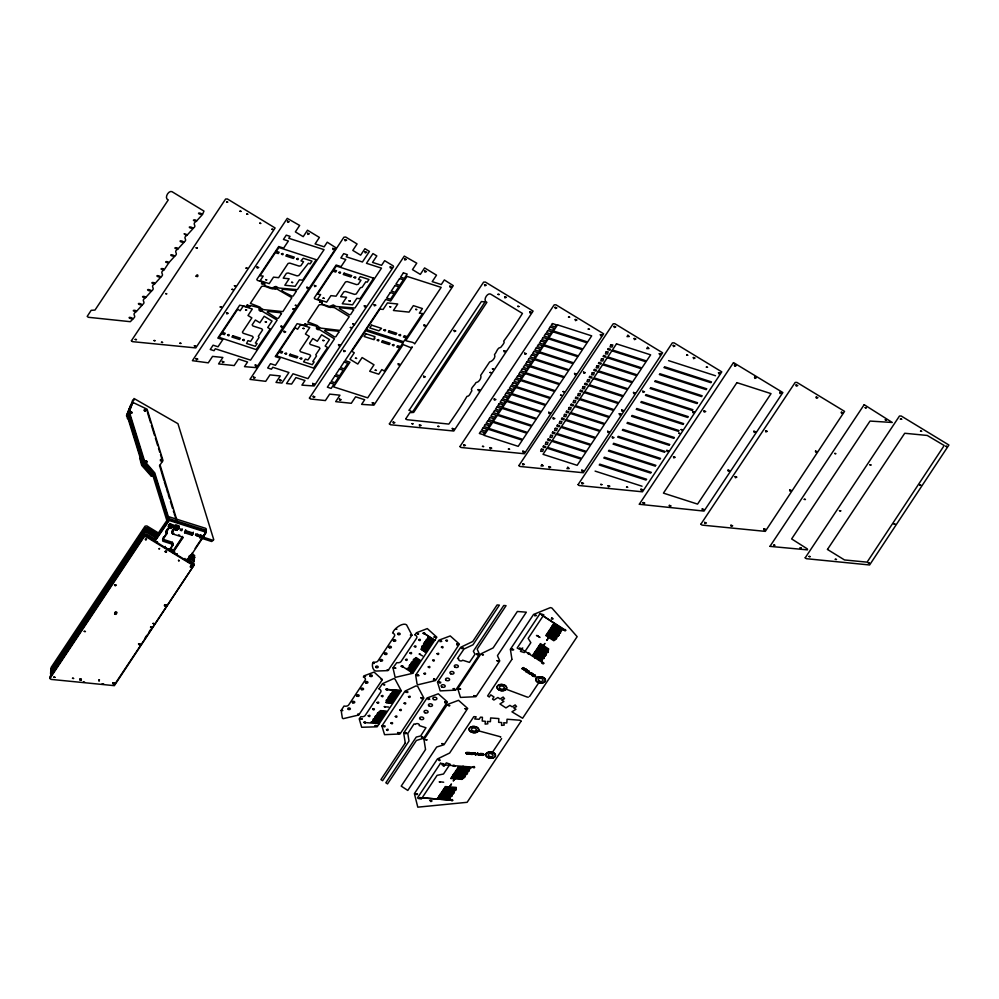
<?xml version="1.0" encoding="UTF-8"?>
<svg xmlns="http://www.w3.org/2000/svg" width="999" height="999" viewBox="0 0 999 999"><rect width="100%" height="100%" fill="white"/><g stroke="black" fill="none" stroke-linecap="round" stroke-linejoin="round"><path stroke-width="1.5" d="M50.862 670.466L51.099 670.192M50.799 669.767L145.23 527.672M159.615 465.696L163.898 480.419M364.847 722.564L379.383 723.613M441.883 764.722L474.488 767.269L473.451 767.02M468.918 753.97L469.006 752.459M472.427 753.646C471.64 752.996 471.528 754.282 472.477 754.12L470.916 754.395L471.004 752.896L472.515 753.408M470.991 754.357L471.066 752.946M471.615 753.533L472.777 753.084M474.463 752.859L473.514 753.77L473.039 752.697L472.964 754.195L474.463 753.408M473.039 754.158L473.114 752.759M474.862 754.382L474.937 752.934M475.312 754.632L475.387 753.283M476.186 754.058L478.071 754.607L477.534 753.059L476.823 754.108M477.447 753.096L478.009 754.545M478.446 754.857L478.521 753.571M479.62 754.22L480.307 753.621L480.219 755.294L478.321 754.894L478.396 753.471L478.883 754.233L479.732 753.633M479.657 754.969L478.996 754.557M482.43 753.608L480.581 753.458L480.494 755.132L483.041 755.331L483.129 753.658L481.843 753.783M482.929 755.182L483.004 753.733M131.456 413.049C129.321 410.939 133.454 412.3 130.956 411.925L130.057 412.063M194.53 557.917L194.455 557.305M194.568 557.867L194.543 556.893M131.693 413.424L131.718 412.537L131.294 413.324M145.891 411.113L145.155 409.615L144.268 409.74M146.828 462.312L146.915 461.501L145.205 460.951M144.967 528.483L50.937 670.029M161.363 461.051C161.338 457.505 160.827 460.389 160.364 460.814M157.455 541.683L157.367 542.632L154.92 541.133L155.27 537.499L169.368 516.895L205.594 528.309L206.356 529.095L205.407 530.669M165.297 546.441L165.21 547.402L169.718 550.149L172.914 545.342L172.203 544.193L163.262 541.308L162.637 539.223L163.349 540.359L172.29 543.244L173.002 544.393L172.203 545.591M163.262 541.308L163.174 538.998M162.55 540.159L166.746 533.841L166.121 531.755L167.969 528.983M166.746 533.841L166.309 530.956M169.73 527.147L168.394 526.723L168.931 525.099M169.718 550.149L169.243 548.863L174.763 552.185L173.302 551.336M171.878 532.742L172.053 530.856L174.738 526.823L174.563 528.708L171.878 532.742L172.59 533.891L181.968 536.913L182.68 538.061L173.214 552.285L177.098 554.645L177.21 553.671M172.59 533.891L172.677 532.954L173.851 533.329M172.203 544.193L172.39 542.307L163.436 539.423M172.914 545.342L172.39 542.307M173.214 552.285L173.414 550.374M174.45 527.072L175.287 529.782L177.048 530.357L177.148 529.233M177.972 528.471L177.048 530.357M178.359 527.684L179.033 525.861M181.968 536.913L182.317 536.401M182.68 538.061L182.68 536.975M193.257 532.155L192.208 535.239L184.628 532.792L184.728 531.68M184.628 532.792L185.677 529.72M184.553 559.989L185.027 558.466M184.927 559.415L187.375 560.901L187.562 559.015M192.208 535.239L192.32 534.128M212.862 540.584L211.676 541.508L199.8 537.674L199.9 536.563M199.8 537.674L200.836 534.602M201.311 537.325L197.028 535.951L197.902 534.627L203.634 536.475L203.808 534.59M140.072 643.93L138.873 643.943M166.583 551.086L165.372 551.048M164.698 604.894L165.884 604.919M180.432 528.958L181.531 529.82L182.392 528.958M178.521 560.402C179.046 559.215 179.308 562.724 178.534 560.464M50.799 670.441L50.887 669.293M127.023 414.672L130.22 406.143L131.381 405.819M542.644 663.011L543.618 663.336L519.63 647.827M134.128 400L132.667 400.162L127.472 414.46L142.82 463.986L152.934 475.624L167.083 521.291M146.466 539.01L145.33 539.06M190.597 565.933L191.683 565.996M194.031 563.461L187.263 558.778M193.943 564.398L187.175 559.715L188.749 558.029M535.127 676.136L535.014 675.274M126.523 415.422L130.332 406.518M50.474 673.663L144.505 532.28L146.304 532.067L156.306 538.124L155.27 537.499M466.208 753.009L468.306 752.909L466.945 752.522A1.286 0.824 5.4 0 1 468.593 753.396A1.286 0.824 5.4 0 1 466.57 753.87A1.286 0.824 5.4 0 1 466.808 752.459L466.383 752.771M341.208 710.314L344.043 706.018A3.734 2.398 5.4 0 0 348.688 704.919L365.159 680.157A3.734 2.398 5.4 0 0 363.349 676.985L364.36 675.724L374.063 672.077L382.305 679.582L381.044 679.283L382.267 679.732L358.753 715.009L343.144 718.693L342.345 718.019L341.183 710.576M393.044 667.732L396.815 662.624A3.734 2.398 5.4 0 0 401.123 661.45L416.645 638.099A3.734 2.398 5.4 0 0 415.147 635.052L414.972 634.902M415.734 675.037L438.986 640.147L450.237 635.938L459.378 644.055L435.527 680.544L417.982 684.765L417.07 684.028L415.709 675.299M403.758 732.891L427.01 698.014L438.261 693.793L447.402 701.91L423.688 738.249L416.421 740.446L387.525 783.903L385.839 782.791L416.246 737.075L420.629 735.976L425.961 727.759L419.168 725.561A2.06 1.324 5.4 0 0 418.069 723.751A2.06 1.324 5.4 0 0 415.372 724.337L414.048 723.913L407.817 733.516L408.991 741.046L382.617 780.694L380.931 779.595L405.207 743.069M424.038 739.422L447.29 704.545L458.529 700.324L467.682 708.441L443.993 744.755L436.688 747.015L407.804 790.434L401.211 786.126L425.487 749.6M510.439 649.213L533.566 614.435L550.412 607.604L551.898 608.016L577.147 636.663L522.614 718.244L511.95 711.837L515.921 709.302L513.661 707.829L516.558 706.568L515.172 704.919L512.162 706.842L509.902 705.369L505.944 707.904L499.925 703.97L503.896 701.435L501.635 699.962L504.532 698.688L503.146 697.052L500.137 698.975L497.877 697.502L493.906 700.037L492.519 699.125L493.956 696.952L490.746 694.854L489.31 697.015L487.612 695.916L511.888 659.39M79.833 678.808L81.406 679.707M159.64 548.463C157.979 548.963 159.99 549.575 159.203 548.676M114.223 682.829L113.049 682.829M130.657 405.507L131.406 405.045M194.343 559.865L189.086 556.031M146.578 461.975C146.428 459.602 146.666 461.163 145.779 462.05M50.137 677.297L144.268 535.814L146.066 535.776L193.881 565.222L193.456 564.535M130.157 406.268L131.344 405.869M131.543 404.183L132.28 403.721M193.794 565.459L189.485 571.928M116.384 584.952C112.862 585.514 117.308 586.55 114.922 584.939M194.718 555.681L191.933 553.271M194.405 558.978L190.397 555.831M194.231 560.864L188.986 556.967M160.09 464.985L176.985 520.454M162.4 461.675L162.475 461.001M129.72 406.893L130.432 406.506M145.155 409.615L144.693 410.314L145.504 411.001L145.966 410.289M146.441 462.212L146.915 461.501M144.818 528.646L50.837 669.854M154.92 541.133L169.268 520.504L205.457 532.03L205.981 532.892L203.634 536.475M168.506 524.962L169.106 527.797L171.229 528.483L172.59 526.448L172.228 525.312M168.394 526.723L170.205 523.988L178.946 526.798M166.221 530.806L166.671 530.119M167.133 529.42L167.595 528.733M168.519 527.347L168.981 526.648M168.431 528.284L169.355 526.898M166.034 532.692L170.916 525.062L170.467 523.588M163.249 537.487L163.774 536.7M166.396 532.742L166.92 531.955M163.162 538.436L164.735 536.063M165.26 535.264L166.833 532.904L166.209 531.893M115.422 611.875C112.662 614.66 118.981 613.011 116.346 611.888M175.287 529.782L176.636 527.759L176.286 526.623M164.66 548.214L165.21 547.39M177.447 529.033L175.524 529.02M178.784 526.273L179.233 527.734L178.297 529.145L176.161 528.459L175.687 526.923M172.29 544.655L173.102 543.456M170.205 548.601L171.803 546.203M184.703 531.98L185.589 530.656L193.169 533.104L192.295 534.415M172.602 551.585L182.355 536.925M172.515 552.534L182.767 537.112M199.875 536.863L200.749 535.539M205.245 532.43L206.194 530.856L205.432 530.069L169.206 518.656L155.407 539.435M189.385 557.067L190.672 555.144M195.155 548.401L200.924 539.735M204.008 535.102L203.359 535.414M204.296 534.665L204.87 533.803M205.432 532.942L206.106 531.793L205.344 531.006L169.118 519.592L155.32 540.384M187.375 560.901L202.747 537.787M145.155 637.787L146.753 635.376M149.163 631.755L150.774 629.345M114.573 684.565L188.986 572.689M379.071 688.723L382.492 683.678L393.881 678.521L395.03 679.108L401.223 690.671L386.8 689.447L401.223 690.684L377.16 726.81L361.675 727.272L359.215 718.843L360.889 716.633A3.734 2.398 5.4 0 0 365.197 715.459L380.731 692.107A3.734 2.398 5.4 0 0 379.233 689.06L379.058 688.91M414.985 634.715L416.421 632.767L427.297 628.596L436.813 637.162L412.874 673.201L402.235 666.333M370.916 722.165L378.571 722.764M427.697 636.775L433.316 640.446M375.574 715.609L382.954 716.183M423.539 643.493L428.946 647.027M373.738 718.568L381.006 719.105M374.725 717.107L381.98 717.644M375.224 716.37L382.467 716.92M377.21 713.423L384.403 713.998M377.697 712.724L384.877 713.286M392.157 690.746L397.14 691.108M407.018 668.393L410.664 670.779M421.715 646.528L426.985 649.974M422.202 645.791L427.485 649.225M424.113 642.856L429.42 646.316M425.549 640.646L430.881 644.13M425.974 639.872L431.356 643.393M388.074 697.352L395.129 697.876M388.698 696.628L395.616 697.14M389.173 695.891L396.079 696.44M390.134 694.43L397.078 694.954M390.534 693.693L397.54 694.243M409.178 665.646L414.335 668.993M410.714 663.511L415.796 666.795M411.213 662.787L416.283 666.071M411.588 661.987L416.758 665.359M372.702 720.791L379.533 721.328M374.837 717.881L381.493 718.381M376.66 714.947L383.441 715.459M378.733 712.012L385.377 712.537M386.813 699.525L393.668 700.074M413.174 659.877L418.206 663.174M413.673 659.153L418.718 662.412M421.628 647.514L426.523 650.686M423.489 644.542L428.459 647.752M425.512 641.67L430.407 644.83M427.859 637.961L432.829 641.183M373.576 720.092L380.032 720.566M377.385 714.235L383.903 714.747M388.199 698.126L394.642 698.613M392.033 692.245L398.526 692.757M392.57 691.545L398.501 691.995M408.141 668.119L412.5 670.941M408.579 667.357L413.361 670.454M412.525 661.55L417.257 664.61M423.189 645.354L427.959 648.513M427.122 639.572L431.868 642.644M379.483 711.325L385.864 711.8M386.363 701.061L392.694 701.535M387.949 698.875L394.155 699.337M390.259 695.217L396.591 695.679M410.664 664.522L415.297 667.557M413.186 660.926L417.744 663.873M421.353 648.376L426.036 651.41M380.432 710.601L386.338 711.101M386.163 701.81L392.207 702.26M391.908 693.031L398.039 693.493M409.365 666.783L413.848 669.717M415.247 658.079L419.68 660.951M416.071 657.542L420.167 660.227M437.987 797.539L449.887 798.451M438.474 796.815L450.449 797.726M439.448 795.341L451.91 796.328M439.947 794.592L452.335 795.566M440.896 793.156L453.271 794.13M441.396 792.394L453.758 793.368M441.87 791.695L454.383 792.657M442.357 790.958L454.258 791.87M442.857 790.209L454.508 791.121M443.331 789.497L455.669 790.446M443.818 788.773L456.143 789.709M444.318 788.011L456.093 788.948M444.805 787.287L456.281 788.211M445.279 786.575L456.331 787.424M450.649 778.496L462.038 779.37M451.136 777.771L462.962 778.696M452.11 776.31L464.76 777.272M452.609 775.549L465.259 776.548M453.558 774.113L465.796 775.049M454.07 773.363L466.895 774.362M454.533 772.652L467.245 773.626M455.02 771.927L467.719 772.914M455.519 771.166L467.632 772.115M455.994 770.454L468.731 771.44M456.481 769.73L469.28 770.741M456.98 768.98L468.868 769.929M457.455 768.268L469.755 769.205M457.942 767.532L470.179 768.468M458.429 766.807L471.565 767.819M532.592 655.282L542.232 661.55M533.079 654.545L542.057 660.389M533.591 653.796L542.594 659.69M534.053 653.084L542.782 658.803M535.039 651.598L544.368 657.704M535.514 650.898L544.405 656.68M536.001 650.162L545.317 656.256M536.5 649.412L545.791 655.519M536.975 648.701L546.391 654.832M537.462 647.976L546.428 653.808M537.949 647.24L546.753 652.971M538.449 646.49L547.727 652.559M539.398 645.042L548.276 650.861M539.885 644.318L548.576 649.962M540.372 643.581L548.726 649.025M545.741 635.501L553.858 640.784M546.253 634.752L554.67 640.259M546.715 634.04L555.369 639.672M547.202 633.316L556.231 639.223M547.702 632.554L556.743 638.473M548.176 631.855L556.743 637.424M548.663 631.118L557.392 636.8M549.163 630.369L558.329 636.363M550.124 628.933L559.203 634.84M550.624 628.171L559.253 633.828M551.098 627.472L560.189 633.391M551.585 626.735L560.739 632.692M552.547 625.274L561.326 631.018M553.034 624.55L561.763 630.244M553.521 623.813L562.924 629.932M441.046 799.35L451.461 783.978L441.221 799.362M462.999 766.333L453.246 781.006L463.174 766.345M535.064 657.991L544.942 643.406L535.189 658.066M639.385 504.108L733.391 362.774M483.316 754.532L485.452 754.67M535.277 676.41L536.825 677.422M491.545 753.658L501.61 738.598M529.62 696.415L539.685 681.355M770.054 546.203L864.06 404.857M159.49 465.896L162.962 460.377L147.103 409.19L132.83 402.397L129.283 411.7L144.618 461.188L154.758 472.889L168.656 517.744M321.915 302.809L322.053 303.883A1.286 0.824 5.4 0 0 322.727 304.383L329.37 306.468L333.279 304.932L336.101 306.493L354.945 308.042L381.493 268.144L366.471 263.311L372.939 253.584L376.823 255.931L372.515 262.412L381.581 265.322L384.665 260.689L393.231 265.896L393.531 266.721L354.52 324.812M144.131 535.963L146.066 535.776M144.505 532.28L146.416 532.13M264.498 284.303L264.623 285.389A1.286 0.824 5.4 0 0 265.297 285.876L271.953 287.974L275.849 286.438L278.671 287.999L297.34 289.685L324.063 249.65L288.798 238.286L290.072 236.363L286.288 235.152L283.441 239.423L288.374 241.021L283.641 248.127L278.709 246.528L256.83 279.433L257.342 280.369L263.486 282.367A2.06 1.324 5.4 0 1 264.548 284.328M140.322 644.268C138.998 645.816 139.435 644.43 138.449 643.918M473.651 753.496L475.074 752.859L474.975 754.532L474.525 753.296L473.551 754.17M385.077 706.93L384.103 706.63L385.127 706.555M440.184 782.092L439.185 781.892L440.197 781.742M130.382 412.325L131.668 412.562M533.279 675.162L533.616 675.012A1.286 0.824 5.4 0 0 533.341 676.311A1.286 0.824 5.4 0 0 535.402 675.898A1.286 0.824 5.4 0 0 533.666 674.912L534.79 675.124L533.366 675.074L533.066 675.998L534.827 676.385L533.229 676.111M523.314 669.417L525.349 668.793L524.338 668.506M525.124 669.73L523.976 669.929L525.736 668.793L525.437 669.53L526.623 669.492M524.075 669.929L525.711 668.88M524.438 670.117L525.749 670.104L525.374 670.841L526.873 669.879L525.536 669.542M524.887 670.529L525.574 670.092M525.362 670.729L526.735 669.842M525.824 671.515L526.548 670.454M526.123 671.815L527.297 671.066C529.657 671.915 525.274 669.28 526.935 670.754L525.649 671.503L527.759 671.253M527.335 672.015L528.871 671.028M527.634 672.315L529.058 671.34M530.706 673.051L530.744 673.925L529.395 673.476L530.794 674.387L532.392 673.376C530.731 672.227 530.919 673.363 530.944 673.676M523.089 668.306L523.376 668.281M412.674 673.326L395.142 677.409L393.019 667.994M145.379 539.51C146.341 541.146 145.517 538.861 146.441 539.472M80.395 678.808L80.732 679.557L81.081 678.845M98.739 679.807C100 681.992 98.177 681.418 99.475 679.819M114.361 683.204L112.725 682.979M145.217 527.734L146.653 527.672L157.243 534.078L146.766 527.797M532.205 674.3L533.016 674.5L532.18 674.6M153.297 474.712L151.786 474.225M480.619 755.007L482.342 755.007M385.264 706.83L388.599 707.055M143.781 297.402L143.719 297.415A1.299 0.837 5.4 0 1 144.917 297.427L145.629 297.665C140.135 301.111 146.678 301.548 142.457 304.732C137.55 301.723 136.576 304.807 142.258 305.02L136.576 311.288C135.102 309.44 131.256 310.552 134.528 311.313A1.299 0.837 5.4 0 1 135.664 311.351L136.376 311.576C130.832 314.922 137.45 315.534 133.204 318.644C128.109 315.597 127.373 318.756 133.004 318.931L130.32 321.69L88.324 317.282L87.2 316.396L91.171 310.327L94.992 310.077L168.257 199.925C163.848 198.451 168.369 190.235 171.903 191.621L203.971 211.089L202.597 214.298C197.615 211.276 196.766 214.373 202.41 214.585L196.716 220.854C194.98 218.781 191.446 220.429 194.743 220.866A1.299 0.837 5.4 0 1 195.816 220.904L196.528 221.141C190.996 224.325 197.602 225.225 193.344 228.209C188.561 225.237 187.387 228.184 193.157 228.496L187.462 234.765L184.078 233.791L185.364 234.802A1.299 0.837 5.4 0 1 186.563 234.827L187.275 235.052C181.731 238.436 188.349 238.998 184.091 242.12C179.533 239.148 177.972 242.108 183.903 242.407L178.209 248.676C176.686 246.753 172.839 248.039 176.174 248.701A1.299 0.837 5.4 0 1 177.31 248.739L178.022 248.963C172.502 252.11 179.083 253.097 174.837 256.031C170.055 253.022 168.744 256.081 174.65 256.331L168.956 262.587C167.357 260.627 163.599 262.038 166.97 262.6A1.299 0.837 5.4 0 1 168.057 262.65L168.769 262.874L164.335 269.543C162.837 267.695 159.053 268.831 162.288 269.58A1.299 0.837 5.4 0 1 163.424 269.605L164.136 269.842C158.616 273.039 165.21 273.951 160.964 276.91C156.181 273.901 154.982 276.973 160.764 277.198L155.082 283.454C153.459 281.506 149.925 282.892 153.097 283.479A1.299 0.837 5.4 0 1 154.171 283.516L154.882 283.753C149.388 286.676 155.894 287.999 151.711 290.821C146.928 287.824 145.579 290.834 151.511 291.109L145.829 297.377C144.181 295.392 140.559 296.84 143.844 297.39M166.371 551.635L165.335 551.485M388.087 670.504L411.95 635.114L406.543 624.8C402.897 622.202 394.118 628.346 392.607 632.991A3.734 2.398 5.4 0 1 394.418 636.163L377.947 660.926A3.734 2.398 5.4 0 1 373.301 662.025C371.303 664.123 372.652 670.754 375.761 671.066L387.737 670.616M145.542 528.146L146.591 528.271M296.84 306.268L256.531 367.669L244.48 366.645L247.565 362.013L238.499 359.091L234.191 365.559L218.569 363.923L222.864 357.467L212.562 356.393L208.279 362.837L192.382 360.676L287.262 218.369L299.65 225.449L295.367 231.893L303.209 236.663L307.492 230.22L319.405 237.437L315.097 243.906L324.163 246.828L327.247 242.195L336.163 247.927L297.065 306.306M354.258 324.762L314.198 385.989L301.898 385.139L304.982 380.507L295.916 377.585L291.608 384.053L286.513 383.529L292.994 373.788L308.004 378.633L334.478 338.836L319.443 329.57A2.01 1.286 5.4 0 1 316.995 329.171A2.01 1.286 5.4 0 1 316.77 327.61L316.071 326.074L308.192 324.076A1.274 0.824 5.4 0 0 307.405 324.588A2.01 1.286 5.4 0 1 304.707 325.349L297.128 323.688L275.249 356.581L280.182 358.166L275.449 365.284L270.517 363.686L267.67 367.969L271.466 369.193L272.739 367.27L288.936 372.49L281.918 383.042L275.999 382.417L280.282 375.961L269.992 374.887L265.709 381.331L249.962 379.383L343.906 237.213L345.666 237.038L357.08 243.956L352.797 250.399L360.627 255.17L364.922 248.714L369.443 251.448L362.425 262L346.228 256.793L347.502 254.87L343.706 253.646L340.859 257.929L345.791 259.515L341.071 266.621L336.139 265.035L314.26 297.939L314.76 298.863L320.916 300.861A2.06 1.324 5.4 0 1 321.978 302.822M160.327 459.827L161.388 460.164L160.627 459.552M113.711 683.378C111.214 683.778 115.784 684.19 113.411 683.341M469.805 752.971L468.881 752.372L468.793 754.045L470.604 753.858L469.892 752.896M471.041 754.32L472.602 754.445M443.681 782.229L440.372 781.855M501.498 690.671L501.635 690.684A4.87 3.122 5.4 0 0 506.281 686.55A4.87 3.122 5.4 0 0 498.076 685.401A4.87 3.122 5.4 0 0 500.799 690.584L501.623 690.709A4.833 3.097 5.4 0 0 506.243 686.563A4.833 3.097 5.4 0 0 498.114 685.414A4.833 3.097 5.4 0 0 500.811 690.559M115.285 585.352L114.448 584.902M165.285 605.556L166.309 604.932M639.31 504.283L704.02 511.088L782.854 392.545L733.528 362.612M769.979 546.378L807.529 549.875L807.329 548.888L791.633 538.923L870.017 421.066L892.282 422.477L864.197 404.707M83.367 681.842L84.515 681.955M102.098 683.803L103.696 683.978M420.129 654.482L419.093 654.02L420.179 654.12M165.085 605.644C166.87 606.256 164.173 606.73 164.348 605.207M523.301 669.268L523.251 669.18M538.711 682.667A4.833 3.097 5.4 0 1 537.512 677.372A4.833 3.097 5.4 0 1 545.304 679.445A4.833 3.097 5.4 0 1 539.522 682.879L539.41 682.866A4.87 3.122 5.4 0 0 545.342 679.445A4.87 3.122 5.4 0 0 537.487 677.347A4.87 3.122 5.4 0 0 538.698 682.692M133.192 403.084L132.005 403.484L128.834 412.475L144.168 461.95L154.283 473.601L168.344 518.956M51.324 673.813L50.562 672.714L144.593 531.343L146.391 531.118L155.182 536.451M476.286 730.219L500.362 736.75M51.349 672.851L50.649 671.778L144.68 530.394L146.478 530.182L155.282 535.514M668.568 360.627L715.521 375.749M664.497 366.758L711.45 381.88M663.948 367.582L710.901 382.704M659.864 373.713L706.817 388.836M659.315 374.538L706.268 389.66M655.244 380.669L702.197 395.791M654.695 381.493L701.648 396.615M650.611 387.624L697.564 402.747M650.062 388.449L697.015 403.571M645.991 394.58L692.944 409.702M645.441 395.404L692.394 410.527M641.358 401.536L688.311 416.658M640.809 402.36L687.762 417.495M636.738 408.491L683.691 423.626M636.188 409.315L683.141 424.45M632.105 415.447L679.058 430.581M631.555 416.283L678.508 431.406M627.484 422.415L674.437 437.537M626.935 423.239L673.888 438.361M622.852 429.37L669.805 444.493M622.302 430.194L669.255 445.317M618.231 436.326L665.184 451.448M617.682 437.15L664.635 452.272M613.598 443.281L660.551 458.404M613.049 444.105L660.002 459.228M608.978 450.237L655.931 465.359M608.428 451.061L655.381 466.183M604.345 457.192L651.298 472.315M603.796 458.017L650.749 473.139M599.725 464.148L646.678 479.27M599.175 464.972L646.128 480.094M595.092 471.103L642.045 486.226M175.762 524.8L177.522 525.374M170.916 525.062L179.233 527.734M171.503 525.786L174.326 526.685M175.287 527.971L174.65 527.772L172.328 532.392M185.502 531.468L193.094 533.916M200.674 536.363L212.687 540.222L213.761 539.722L177.947 423.688L134.003 398.501L128.371 413.186L143.694 462.662L153.821 474.3L167.969 519.967M174.563 528.708L175.2 528.921M178.534 534.84L179.708 535.214M51.436 671.915L50.749 670.829L144.768 529.458L146.566 529.233L157.105 535.626M504.07 688.436L526.835 696.94A2.073 1.336 5.4 0 0 528.471 697.102M332.168 307.255C328.109 308.579 323.276 303.122 319.006 304.945L307.804 321.953L316.97 325.449A1.324 0.849 5.4 0 1 317.657 325.961L318.931 327.148A2.01 1.286 5.4 0 1 320.379 328.072L339.872 330.419L349.213 316.683L334.103 307.43A2.01 1.286 5.4 0 1 332.455 307.367M274.737 288.761C270.866 290.022 265.185 284.815 261.638 286.388L250.387 303.384L259.54 306.955A1.324 0.849 5.4 0 1 260.24 307.467L261.513 308.654A2.01 1.286 5.4 0 1 262.949 309.578L282.867 311.601L291.845 297.69L276.76 288.911A2.01 1.286 5.4 0 1 275.025 288.873M537.512 635.976L536.475 635.514L537.562 635.614M523.051 669.18L522.514 668.918M476.635 727.11L476.598 727.122A4.87 3.122 5.4 0 0 469.093 728.97A4.87 3.122 5.4 0 0 475.649 732.592A4.87 3.122 5.4 0 0 477.222 727.434A4.833 3.097 5.4 0 1 475.636 732.567A4.833 3.097 5.4 0 1 469.143 728.97A4.833 3.097 5.4 0 1 476.523 727.085L476.973 727.284M533.054 674.063L531.605 674.1L531.98 675.037M146.666 528.234L157.193 534.677M51.436 668.481L51.061 667.532L145.08 526.148L146.878 525.936L157.417 532.33M191.771 555.032L194.505 556.83M191.758 555.094L194.206 556.58M190.484 554.82L194.53 557.492M190.821 556.318L191.983 557.017M188.486 557.667L194.218 561.638L193.806 560.889M154.72 539.035L146.129 533.828L144.306 534.078L50.474 676.223M170.792 548.788L174.438 550.998M154.633 539.972L145.916 534.715L144.218 535.027L50.225 676.36L50.487 677.235M171.328 549.138L174.363 550.986M537.674 635.938L539.972 637.449L537.574 636.001M530.981 672.876L531.68 673.326M532.979 674.113L533.753 674.525L531.992 675.649L531.805 674.862M434.815 640.272L424.1 633.378L434.752 640.359M420.192 654.52L422.589 655.956M190.359 566.533L192.12 566.021M144.193 410.564L145.005 411.238M151.286 474.987L153.122 475.212L151.398 475.024L142.57 465.159M150.812 475.686L152.647 475.924L150.899 475.786L142.058 465.809M466.246 753.446C469.33 754.183 467.694 754.158 466.196 753.321M142.333 464.66L126.998 415.134M127.273 418.381L128.259 418.831L126.511 415.959M523.426 667.719L524.025 668.281L523.476 667.569L521.715 668.693L522.614 668.855M141.821 465.384C141.671 466.346 139.485 456.143 139.66 458.379M147.477 412.575L150.637 422.764M151.423 425.312L154.583 435.514M155.369 438.062L157.73 445.704M158.529 448.251L159.703 452.072M160.502 454.62L161.676 458.441M164.335 481.83L166.071 487.45M166.458 488.711L167.807 493.069M168.244 494.468L169.555 498.688M170.417 501.498L172.602 508.516M173.351 510.976L173.751 512.262M174.151 513.536L174.95 516.108M175.337 517.382L175.849 519.018M178.309 526.972L178.771 528.446L170.454 525.761L169.743 523.501M171.753 525.998L172.115 527.16L169.98 526.473L169.63 525.337M197.615 533.978L195.891 534.477L197.465 534.777L196.716 535.639L195.617 535.252L195.592 534.04M510.414 649.487L511.913 659.128M424.001 739.685L425.512 749.337M403.721 733.154L405.232 742.806M492.395 752.297A4.833 3.097 5.4 0 0 485.814 755.094A4.87 3.122 5.4 0 0 493.156 757.904A4.87 3.122 5.4 0 0 493.181 752.572L493.156 752.559A4.833 3.097 5.4 0 1 493.144 757.879A4.833 3.097 5.4 0 1 485.814 755.094A4.87 3.122 5.4 0 1 492.42 752.284M500.349 736.775A2.035 1.311 5.4 0 1 500.786 736.925M249.987 306.094A1.274 0.824 5.4 0 1 250.761 305.582L258.641 307.58L259.453 308.991A2.01 1.286 5.4 0 0 259.578 310.677A2.01 1.286 5.4 0 0 261.938 311.089L277.135 320.117L250.587 360.127L215.322 348.776L214.048 350.699L210.252 349.475L213.099 345.192L218.032 346.778L222.752 339.672L217.819 338.087L239.71 305.182L247.29 306.843A2.01 1.286 5.4 0 0 250 306.094M521.078 721.078L519.967 720.242L507.042 719.23L506.83 722.976L503.758 722.727L504.233 725.087L501.548 725.411L501.698 722.564L498.626 722.327L498.838 718.581L490.634 717.944L490.422 721.678L487.35 721.44L487.837 723.8L485.139 724.125L485.302 721.278L482.217 721.041L482.43 717.294L480.531 717.145L479.095 719.305L474.712 718.968L476.148 716.795L473.838 716.62L449.612 753.046L437.437 758.965L414.385 793.618L417.794 807.167L467.132 802.309L521.066 721.216M49.95 678.508L51.086 679.395L114.348 685.664L193.656 565.721L145.979 536.713L144.181 536.75L49.95 678.458M50.037 677.572L50.45 678.221L50.037 677.659M131.393 340.771L132.53 341.658L195.792 347.914L275.112 227.984L227.422 198.976L225.624 199.013L131.406 340.721M281.468 313.536L278.509 318.144L277.26 318.519L267.108 312.088L268.419 311.438L280.469 312.712L281.468 313.574M296.204 291.371L293.182 296.054L291.346 296.129C291.458 294.955 277.734 290.721 283.167 289.285L295.204 290.547L296.204 291.421M309.428 398.114L310.502 399.001L325.387 400.562L329.67 394.118L339.972 395.192L335.676 401.648L351.298 403.284L355.607 396.815L364.672 399.737L361.588 404.37L373.926 405.169L412.387 346.915L410.864 347.689L403.121 344.58L367.694 397.852L333.566 386.863L349.95 362.225L345.03 360.627L385.726 299.438L390.659 301.024L407.043 276.386L441.171 287.375L405.756 340.622C408.204 341.708 414.31 341.958 414.672 343.906L453.271 285.652L444.355 279.92L441.271 284.553L432.205 281.631L436.513 275.162L424.6 267.932L420.317 274.388L412.475 269.618L416.758 263.174L404.308 256.106L309.453 398.027M338.886 332.03L335.901 336.675L334.69 337.013L324.525 330.594L325.849 329.945L337.824 331.193L338.886 332.03M353.621 309.865L350.674 314.473L349.5 314.86L339.273 308.429L340.584 307.779L352.56 309.041L353.621 309.865M389.385 423.876L390.522 424.762L453.796 431.019L533.104 311.089L485.414 282.08L483.616 282.118L389.385 423.876M405.819 418.806L406.943 419.692L448.851 424.088C455.044 415.172 461.288 406.256 466.933 396.403C469.817 396.478 470.342 392.482 471.89 390.771C469.692 388.599 474.987 385.164 475.924 382.617C479.383 382.38 481.955 377.06 480.644 375.437L489.597 361.963C492.669 361.351 496.103 357.018 494.493 354.608C496.728 352.485 497.14 347.577 500.724 347.402C501.873 345.754 505.519 342.195 503.708 341.134C510.801 331.668 516.708 322.552 522.452 313.411L490.521 294.031C487.2 292.545 482.405 300.774 486.875 302.335L413.661 412.425L409.852 412.674L405.819 418.756M459.952 446.603L461.088 447.49L524.35 453.746L603.658 333.816L555.981 304.807L554.183 304.845L459.965 446.503M518.893 465.584L520.029 466.471L583.291 472.739L662.599 352.797L614.922 323.788L613.161 323.801L518.893 465.584M564.497 630.169L565.584 630.282L541.483 614.872L564.51 630.132M578.071 484.652L579.208 485.539L642.469 491.808L721.778 371.865L674.1 342.857L672.352 342.857L578.084 484.602M700.898 524.213L702.035 525.099L765.296 531.368L844.555 411.376L796.927 382.417L795.179 382.43L700.911 524.125M805.206 557.817L806.343 558.703L869.605 564.972L948.913 445.03L901.235 416.021L899.475 416.021L805.206 557.817M381.905 726.011L384.565 734.677L400.037 733.965L423.888 698.089L417.607 686.263L415.884 685.926L405.032 691.121L381.905 725.986M437.525 682.217L440.197 690.883L455.669 690.159L479.483 654.357L477.172 649.113L506.068 605.656L503.771 605.469L473.351 651.198L475 654.233L469.443 662.387L462.637 660.202A2.06 1.324 5.4 0 1 459.94 660.789A2.06 1.324 5.4 0 1 458.841 658.978L457.517 658.553L464.011 649.025L473.014 644.78L499.388 605.132L497.077 604.944L472.764 641.483L460.676 647.302L437.525 682.217M457.804 688.748L460.477 697.414L475.949 696.69L499.762 660.888L497.452 655.644L526.348 612.187L517.357 611.475L493.131 647.914L480.956 653.833L457.817 688.661M450.936 800.099C453.246 802.684 453.121 797.901 450.936 800.099M472.889 767.082C475.112 769.655 475.199 764.984 472.902 767.02M383.241 725.823L384.103 726.922L385.052 726.648L385.09 725.961L383.241 725.823M397.602 732.579L398.464 733.691L399.413 733.416L399.45 732.729L397.602 732.579M405.981 691.62L405.944 692.307L407.792 692.444L407.829 691.77L405.981 691.62M420.841 697.652L421.703 698.751L422.639 698.488L422.677 697.801L420.841 697.652M415.621 793.693L415.584 794.38L417.432 794.517L417.47 793.83L415.621 793.693M419.93 797.652L452.535 800.261L419.93 797.652M429.995 800.461L430.856 801.56L431.793 801.285L431.83 800.599L429.995 800.461M438.861 682.017L439.735 683.116L440.671 682.854L440.709 682.167L438.861 682.017M438.374 759.49L439.235 760.589L440.184 760.314L439.31 759.215L438.374 759.49M453.221 688.786L454.095 689.884L455.032 689.61L454.17 688.511L453.221 688.786M453.221 765.521L453.184 766.208L455.032 766.358L454.158 765.259L453.221 765.521M461.613 647.827L461.575 648.501L463.411 648.651L463.461 647.964L461.613 647.827M476.461 653.858L477.322 654.957L478.271 654.682L477.397 653.583L476.461 653.858M475.312 753.234L475.874 754.957L475.312 753.234M144.48 410.227C146.915 411.75 145.517 407.792 144.48 410.177M827.472 549.462L844.517 559.952L867.095 562.15L944.205 445.517L927.259 435.452L904.719 433.266L827.484 549.4M53.759 677.185L54.982 677.347L53.759 677.185M72.515 678.309L73.739 678.458L72.54 678.234M84.228 631.38L85.452 631.543L84.241 631.343M80.045 680.019L81.269 680.182L80.045 680.019M135.215 339.448L136.438 339.598L135.215 339.448M114.623 613.91C117.732 616.121 116.396 610.027 114.623 613.886M153.958 340.559L155.182 340.721L153.971 340.522M165.672 293.631L166.895 293.793L165.684 293.594M161.488 342.282L162.712 342.445L161.501 342.245M150.562 627.135L151.586 627.272L150.562 627.135M179.882 343.256L181.106 343.406L179.895 343.219M152.997 623.476L154.021 623.613L153.009 623.451M165.272 551.873L166.496 552.022L165.297 551.798M196.141 247.827L197.365 247.989L196.141 247.827M196.066 276.174C199.101 278.421 197.914 272.24 196.066 276.149M194.368 345.829L195.592 345.991L194.368 345.829M180.332 529.97C182.243 532.479 182.942 528.046 180.344 529.907M226.611 202.023L227.834 202.173L226.623 201.985M190.434 567.02L191.658 567.17L190.434 567.02M220.205 306.98L221.428 307.13L220.205 306.98M219.093 337.337L256.181 349.588L270.18 329.021L267.732 327.522L272.04 321.041L264.198 316.271L259.89 322.752L255.382 320.005L252.173 324.825L252.884 325.961L261.838 328.846L262.55 329.995L258.341 336.313L259.053 337.462L255.369 343.007L257.13 343.569L255.307 346.303L246.566 343.494L247.977 340.622L250.524 341.446L253.209 337.412L252.497 336.263L243.132 333.241L242.42 332.105L251.873 317.882L248.002 315.509L252.31 309.028L243.244 306.106L240.16 310.739L237.712 309.253L222.34 332.367L225.225 333.291L224.338 334.615L221.466 333.691L219.106 337.262M232.018 289.385L233.029 289.523L232.03 289.335M227.56 335.04C229.308 337.562 230.27 333.191 227.597 334.927M239.96 211.239L241.184 211.401L239.985 211.176M234.44 285.739L235.464 285.864L234.44 285.739M246.716 214.123L247.939 214.285L246.728 214.086M246.041 268.119L247.265 268.281L246.041 268.119M245.567 309.902L246.79 310.065L245.567 309.865M242.72 339.935C244.855 342.47 244.955 337.849 242.72 339.935M259.69 223.252L260.914 223.414L259.703 223.214M265.659 279.683L266.883 279.845L265.672 279.645M271.89 229.27L273.102 229.433L271.89 229.233M265.284 321.915L266.508 322.078L265.297 321.878M281.456 253.996C283.466 256.493 284.053 251.998 281.481 253.933M276.511 355.831L313.611 368.094L327.597 347.515L325.15 346.029L329.458 339.548L321.628 334.765L317.32 341.258L312.799 338.511L309.603 343.319L310.314 344.468L319.268 347.352L319.967 348.489L315.771 354.807L316.483 355.956L312.799 361.501L314.136 361.938L312.312 364.672L303.571 361.85L305.394 359.116L307.954 359.94L310.639 355.906L309.927 354.757L300.549 351.748L299.837 350.599L309.303 336.376L305.419 334.016L309.74 327.535L300.662 324.613L297.59 329.245L295.142 327.747L279.77 350.861L282.642 351.785L281.768 353.109L278.883 352.185L276.511 355.831M291.583 282.38L292.807 282.542L291.608 282.305M284.977 353.546C286.913 356.069 287.562 351.561 284.99 353.484M296.628 258.878C298.526 261.401 299.275 256.905 296.641 258.816M292.944 309.016L293.956 309.153L292.944 309.016M295.367 305.357L296.391 305.494L295.379 305.332M302.984 328.396L304.208 328.559L302.997 328.359M300.15 358.429C301.71 360.989 303.159 356.531 300.162 358.366M304.82 324.113L306.131 324.275L304.832 324.076M316.196 259.678L302.66 280.182L299.438 279.845L295.13 286.326L284.827 285.252L289.136 278.771L283.216 278.159L286.413 273.351L288.124 272.977L297.078 275.861L298.788 275.499L308.404 263.274L310.152 263.836L311.975 261.101L303.234 258.291L300.999 260.889L303.559 261.713L300.874 265.746L299.163 266.109L289.785 263.099L288.074 263.461L278.609 277.685L273.514 277.148L269.206 283.629L260.14 280.719L263.212 276.086L260.002 275.749L275.374 252.635L278.246 253.559L279.133 252.235L276.248 251.311L278.983 247.54L316.196 259.678M319.568 301.948L320.866 302.11L319.593 301.873M317.832 328.296L319.131 328.471L317.857 328.221M323.089 298.177L324.3 298.339L323.089 298.139M322.714 340.409L323.938 340.572L322.714 340.409M332.567 306.131L333.866 306.306L332.58 306.094M338.886 272.49C341.021 275.025 341.109 270.417 338.886 272.49M349.013 300.874L350.237 301.036L349.013 300.874M354.058 277.372C355.719 279.92 357.018 275.474 354.071 277.31M350.362 327.51L351.386 327.647L350.374 327.485M352.797 323.863L353.808 323.988L352.797 323.826M355.482 358.241L356.705 358.404L355.494 358.204M366.371 329.508L403.571 341.72L406.306 337.949L403.434 337.025L404.308 335.701L407.18 336.626L422.552 313.511L419.343 313.187L422.415 308.554L413.349 305.632L409.041 312.113L393.419 310.489L397.727 304.008L387.425 302.934L383.117 309.415L379.895 309.091L366.371 329.508M373.614 278.184L360.077 298.676L356.868 298.339L352.547 304.82L342.257 303.758L346.566 297.277L340.634 296.653L343.831 291.845L345.554 291.483L354.495 294.368L356.218 293.993L360.414 287.675L362.137 287.312L365.821 281.768L367.157 282.205L368.981 279.47L360.239 276.648L358.429 279.383L360.989 280.207L358.304 284.253L356.581 284.615L347.215 281.593L345.492 281.955L336.039 296.179L330.931 295.654L326.623 302.135L317.557 299.213L320.642 294.58L317.42 294.243L332.792 271.129L335.676 272.053L336.551 270.741L333.678 269.805L336.401 266.046L373.614 278.184M377.235 340.122C379.071 342.669 379.845 338.186 377.26 340.06M375.212 370.254L376.436 370.417L375.237 370.179M341.521 710.376L342.832 710.551L341.546 710.301M383.891 330.12C385.502 332.692 386.775 328.234 383.903 330.057M389.747 306.73L390.971 306.88L389.772 306.656M392.407 345.005C394.006 347.577 395.329 343.107 392.42 344.942M357.742 714.36L359.041 714.522L357.767 714.285M364.273 676.186L365.572 676.348L364.273 676.136M399.051 335.015C401.173 337.512 401.298 333.029 399.076 334.952M360.801 718.843L362.1 719.005L360.801 718.843M363.823 722.377C366.009 724.899 366.071 720.291 363.823 722.377M402.922 342.894L400.537 346.628L397.652 345.704L396.778 347.015L399.662 347.952L384.29 371.066L381.843 369.568L378.758 374.2L369.692 371.278L374.001 364.797L362.113 357.555L357.792 364.036L349.962 359.265L354.27 352.784L351.823 351.298L365.821 330.719L402.922 342.894M372.877 663.236L374.188 663.398L372.889 663.199M368.219 715.784C369.967 718.356 371.091 713.773 368.219 715.784M372.615 709.178C374.275 711.713 375.562 707.242 372.627 709.115M415.671 309.415L416.895 309.578L415.684 309.378M376.998 702.572C378.621 705.119 380.02 700.661 377.01 702.509M375.162 725.611L376.473 725.774L375.162 725.611M409.178 410.239L411.551 411.625L413.049 411.251L485.002 301.948L481.406 301.548L409.19 410.164M381.393 695.966C383.129 698.563 384.116 693.98 381.393 695.966M383.541 684.64L384.852 684.814L383.566 684.565M387.237 670.004L388.549 670.167L387.25 669.967M411.95 423.663L413.174 423.826L411.963 423.626M385.789 689.372C387.824 691.907 388.261 687.3 385.789 689.372M395.629 629.033L396.928 629.208L395.629 628.995M386.513 729.695C388.249 732.279 389.26 727.684 386.513 729.695M394.617 667.994L395.929 668.156L394.63 667.944M390.909 723.089C392.794 725.599 393.594 721.141 390.921 723.026M395.304 716.483C397.202 719.055 397.839 714.46 395.304 716.483M398.401 690.671L399.7 690.846L398.401 690.671M401.173 666.233C402.909 668.756 404.12 664.298 401.186 666.171M399.687 709.877C401.76 712.412 402.11 707.829 399.687 709.877M405.557 659.627C407.33 662.225 408.229 657.642 405.557 659.627M410.477 635.064L411.775 635.239L410.477 635.064M404.083 703.284C405.831 705.781 406.805 701.46 404.12 703.159M409.952 653.034C411.988 655.581 412.412 650.986 409.952 653.034M410.839 671.965L412.15 672.127L410.851 671.927M408.479 696.678C410.102 699.225 411.501 694.78 408.491 696.615M414.348 646.428C416.308 648.988 416.833 644.405 414.348 646.428M437.874 426.361L439.098 426.523L437.899 426.286M417.37 633.791L418.668 633.953L417.382 633.753M418.731 639.822C420.804 642.345 421.029 637.824 418.743 639.76M423.126 633.216C425.037 635.789 425.624 631.193 423.126 633.216M423.863 673.538C425.836 676.086 426.448 671.49 423.863 673.538M428.246 666.945C430.182 669.492 430.769 664.934 428.246 666.945M434.078 637.025L435.377 637.2L434.103 636.95M432.642 660.339C434.365 662.861 435.402 658.466 432.679 660.214M425.611 739.685L426.91 739.859L425.611 739.685M437.038 653.733C438.623 656.293 439.96 651.86 437.05 653.671M441.421 647.127C443.631 649.637 443.631 645.029 441.421 647.127M445.816 640.534C447.839 643.019 448.151 638.648 445.854 640.409M441.82 743.656L443.131 743.83L441.845 743.581M448.351 705.481L449.662 705.656L448.351 705.481M482.505 446.391L483.728 446.553L482.517 446.353M490.01 372.502L491.021 372.627L490.01 372.465M497.964 294.343L499.188 294.505L497.964 294.343M459.39 688.885L460.701 689.048L459.403 688.848M492.432 368.843L493.456 368.968L492.457 368.781M465.059 708.728L466.358 708.89L465.072 708.691M473.751 695.654L475.062 695.816L473.751 695.654M482.142 654.682L483.441 654.857L482.167 654.607M517.682 306.356L518.906 306.518L517.682 306.356M508.441 449.088L509.652 449.25L508.454 449.013M496.99 660.714L498.289 660.888L497.002 660.676M560.564 395.229L561.588 395.354L560.589 395.167M568.518 317.07L569.742 317.232L568.531 317.033M562.999 391.571L564.01 391.695L562.999 391.571M588.249 329.083L589.472 329.245L588.249 329.046M600.636 484.44L601.86 484.602L600.636 484.44M626.56 487.137L627.784 487.3L626.573 487.1M678.683 433.279L679.707 433.404L678.696 433.241M686.638 355.132L687.861 355.282L686.663 355.057M681.118 429.62L682.142 429.757L681.143 429.558M706.368 367.145L707.592 367.295L706.393 367.07M773.775 545.142L774.999 545.304L773.788 545.104M804.245 499.338L805.469 499.488L804.257 499.3M800.062 547.976L801.285 548.139L800.062 547.976M809.015 556.493L810.239 556.655L809.04 556.418M834.714 453.521L835.938 453.683L834.739 453.446M839.485 510.689L840.708 510.839L839.485 510.689M835.289 559.328L836.513 559.49L835.314 559.253M865.184 407.717L866.408 407.867L865.209 407.642M869.954 464.872L871.178 465.034L869.979 464.797M868.168 562.874L869.392 563.036L868.193 562.799M885.289 419.817L886.513 419.98L885.289 419.817M900.411 419.068L901.635 419.218L900.411 419.068M894.018 524.025L895.229 524.188L894.018 523.988M920.529 431.168L921.752 431.331L920.554 431.106M919.854 485.177L921.078 485.327L919.867 485.139M945.691 446.316L946.915 446.478L945.691 446.316M542.045 663.086C543.993 665.709 544.742 661.076 542.057 663.024M563.998 630.069C565.933 632.742 566.633 628.009 563.998 630.069M196.104 358.566L196.341 359.765L197.802 359.116L196.104 358.566M226.561 312.762L226.81 313.948L228.272 313.311L226.561 312.762M257.03 266.945L257.28 268.144L258.741 267.495L257.03 266.945M287.5 221.141L287.737 222.34L289.211 221.691L287.5 221.141M247.252 304.982L246.765 305.731L247.552 306.443L249.338 305.657L247.252 304.982M262 282.817L261.501 283.566L262.287 284.278L264.086 283.491L262 282.817M232.804 335.739L231.93 337.063L239.51 339.498L240.384 338.174L232.804 335.739M286.713 254.683L285.839 256.006L293.419 258.441L294.293 257.13L286.713 254.683M222.377 361.401L222.615 362.6L224.088 361.95L222.377 361.401M307.617 233.254L307.854 234.44L309.315 233.803L307.617 233.254M260.264 309.178L259.765 309.927L260.552 310.639L262.35 309.84L260.264 309.178M275 287.013L274.5 287.762L275.299 288.474L277.085 287.687L275 287.013M255.257 364.947L255.494 366.146L256.968 365.497L255.257 364.947M281.094 326.099L281.343 327.297L282.804 326.648L281.094 326.099M306.93 287.25L307.18 288.449L308.641 287.799L306.93 287.25M332.779 248.401L333.017 249.588L334.478 248.951L332.779 248.401M253.521 377.073L253.771 378.259L255.232 377.622L253.521 377.073M283.991 331.256L284.228 332.455L285.702 331.805L283.991 331.256M314.46 285.452L314.697 286.638L316.159 286.001L314.46 285.452M344.93 239.635L345.167 240.834L346.628 240.185L344.93 239.635M290.234 354.233L289.348 355.557L296.94 357.992L297.814 356.68L290.234 354.233M344.131 273.177L343.256 274.5L350.836 276.948L351.723 275.624L344.131 273.177M279.807 379.907L280.045 381.094L281.506 380.457L279.807 379.907M365.035 251.748L365.272 252.934L366.745 252.297L365.035 251.748M312.675 383.454L312.924 384.64L314.385 384.003L312.675 383.454M338.524 344.593L338.761 345.791L340.222 345.142L338.524 344.593M364.36 305.744L364.598 306.943L366.071 306.293L364.36 305.744M390.197 266.895L390.434 268.094L391.908 267.445L390.197 266.895M313.211 396.291L313.449 397.49L314.91 396.84L313.211 396.291M343.668 350.487L343.918 351.673L345.379 351.036L343.668 350.487M374.138 304.67L374.388 305.869L375.849 305.219L374.138 304.67M404.607 258.866L404.845 260.052L406.318 259.415L404.607 258.866M330.207 382.917L327.36 387.2L331.156 388.424L333.991 384.14L330.207 382.917M334.827 375.961L331.144 381.506L334.94 382.717L338.624 377.185L334.827 375.961M339.46 369.006L335.776 374.55L339.56 375.761L343.256 370.229L339.46 369.006M344.081 362.05L340.397 367.582L344.193 368.806L347.877 363.261L344.081 362.05M390.347 292.482L386.663 298.027L390.459 299.238L394.143 293.706L390.347 292.482M394.98 285.527L391.296 291.059L395.08 292.282L398.776 286.738L394.98 285.527M399.6 278.571L395.916 284.103L399.712 285.327L403.396 279.782L399.6 278.571M403.396 272.877L400.549 277.148L404.333 278.371L407.18 274.088L403.396 272.877M365.896 333.753L364.086 336.488L374.026 339.685L374.9 338.374L374.063 338.099L375.012 336.688L365.896 333.753M371.603 325.174L369.792 327.909L378.896 330.844L381.556 328.371L371.603 325.174M339.485 399.125L339.722 400.324L341.196 399.675L339.485 399.125M424.725 270.966L424.962 272.165L426.423 271.516L424.725 270.966M382.492 340.809L381.606 342.133L389.198 344.58L390.072 343.256L382.492 340.809M389.135 330.819L388.261 332.143L395.841 334.578L396.728 333.254L389.135 330.819M372.365 402.672L372.602 403.871L374.076 403.221L372.365 402.672M398.201 363.823L398.451 365.022L399.912 364.373L398.201 363.823M424.038 324.975L424.288 326.161L425.749 325.524L424.038 324.975M449.887 286.126L450.124 287.312L451.585 286.676L449.887 286.126M393.169 422.053L393.406 423.239L394.867 422.602L393.169 422.053M423.638 376.236L423.876 377.435L425.337 376.785L423.638 376.236M454.095 330.432L454.345 331.618L455.806 330.981L454.095 330.432M484.565 284.615L484.815 285.814L486.276 285.165L484.565 284.615M419.443 424.887L419.692 426.073L421.153 425.437L419.443 424.887M504.682 296.728L504.92 297.927L506.381 297.277L504.682 296.728M452.322 428.434L452.559 429.62L454.033 428.983L452.322 428.434M478.159 389.585L478.409 390.771L479.87 390.134L478.159 389.585M503.996 350.724L504.245 351.923L505.706 351.273L503.996 350.724M529.845 311.875L530.082 313.074L531.543 312.425L529.845 311.875M463.723 444.78L463.961 445.966L465.434 445.329L463.723 444.78M494.193 398.963L494.43 400.162L495.891 399.513L494.193 398.963M524.662 353.159L524.9 354.345L526.361 353.708L524.662 353.159M555.119 307.342L555.369 308.541L556.83 307.892L555.119 307.342M480.719 431.406L479.345 433.466L483.141 434.69L484.515 432.617L480.719 431.406M483.029 427.922L481.655 429.982L485.452 431.206L486.825 429.145L483.029 427.922M485.352 424.438L483.978 426.511L487.762 427.734L489.135 425.661L485.352 424.438M487.662 420.966L486.288 423.027L490.084 424.25L491.458 422.19L487.662 420.966M489.972 417.482L488.598 419.555L492.395 420.766L493.768 418.706L489.972 417.482M492.282 414.011L490.921 416.071L494.705 417.295L496.078 415.234L492.282 414.011M494.605 410.527L493.231 412.599L497.015 413.811L498.389 411.75L494.605 410.527M496.915 407.055L495.541 409.115L499.338 410.339L500.711 408.279L496.915 407.055M499.225 403.571L497.852 405.631L501.648 406.855L503.021 404.795L499.225 403.571M501.535 400.099L500.174 402.16L503.958 403.384L505.332 401.311L501.535 400.099M503.858 396.615L502.485 398.676L506.268 399.9L507.642 397.839L503.858 396.615M506.168 393.144L504.795 395.204L508.591 396.428L509.965 394.355L506.168 393.144M508.479 389.66L507.105 391.72L510.901 392.944L512.275 390.884L508.479 389.66M510.789 386.176L509.428 388.249L513.211 389.473L514.585 387.4L510.789 386.176M513.111 382.704L511.738 384.765L515.521 385.989L516.895 383.928L513.111 382.704M515.422 379.22L514.048 381.293L517.844 382.505L519.218 380.444L515.422 379.22M517.732 375.749L516.358 377.809L520.154 379.033L521.528 376.973L517.732 375.749M520.042 372.265L518.681 374.338L522.465 375.549L523.838 373.489L520.042 372.265M522.365 368.793L520.991 370.854L524.775 372.078L526.148 370.017L522.365 368.793M524.675 365.309L523.301 367.37L527.097 368.594L528.471 366.533L524.675 365.309M526.985 361.838L525.611 363.898L529.408 365.122L530.781 363.049L526.985 361.838M529.295 358.354L527.934 360.414L531.718 361.638L533.091 359.578L529.295 358.354M531.618 354.882L530.244 356.943L534.028 358.166L535.402 356.094L531.618 354.882M533.928 351.398L532.554 353.459L536.351 354.682L537.724 352.622L533.928 351.398M536.238 347.914L534.865 349.987L538.661 351.211L540.034 349.138L536.238 347.914M538.548 344.443L537.187 346.503L540.971 347.727L542.345 345.666L538.548 344.443M540.871 340.959L539.497 343.032L543.281 344.243L544.655 342.182L540.871 340.959M543.181 337.487L541.808 339.548L545.604 340.771L546.977 338.711L543.181 337.487M545.491 334.003L544.118 336.076L547.914 337.287L549.288 335.227L545.491 334.003M547.802 330.532L546.441 332.592L550.224 333.816L551.598 331.755L547.802 330.532M550.124 327.048L548.751 329.108L552.547 330.332L553.908 328.271L550.124 327.048M552.435 323.576L551.061 325.637L554.857 326.86L556.231 324.787L552.435 323.576M488.161 429.22L484.078 435.352L518.206 446.341L522.29 440.209L488.161 429.22M492.782 422.252L488.711 428.384L522.839 439.385L526.91 433.254L492.782 422.252M497.415 415.297L493.331 421.428L527.46 432.43L531.543 426.298L497.415 415.297M502.035 408.341L497.964 414.473L532.092 425.474L536.163 419.343L502.035 408.341M506.668 401.386L502.584 407.517L536.713 418.519L540.796 412.387L506.668 401.386M511.288 394.43L507.217 400.562L541.346 411.551L545.417 405.419L511.288 394.43M515.921 387.475L511.838 393.606L545.966 404.595L550.049 398.464L515.921 387.475M520.541 380.519L516.471 386.65L550.599 397.639L554.67 391.508L520.541 380.519M525.174 373.564L521.091 379.695L555.219 390.684L559.303 384.553L525.174 373.564M529.795 366.608L525.724 372.739L559.852 383.728L563.923 377.597L529.795 366.608M534.428 359.652L530.344 365.784L564.472 376.773L568.556 370.641L534.428 359.652M539.048 352.697L534.977 358.828L569.105 369.817L573.176 363.686L539.048 352.697M543.681 345.729L539.597 351.86L573.726 362.862L577.809 356.73L543.681 345.729M548.301 338.773L544.23 344.905L578.359 355.906L582.429 349.775L548.301 338.773M552.934 331.818L548.851 337.949L582.979 348.951L587.062 342.819L552.934 331.818M557.554 324.862L553.483 330.994L587.612 341.995L591.683 335.864L557.554 324.862M489.997 447.614L490.247 448.801L491.708 448.164L489.997 447.614M575.237 319.455L575.474 320.654L576.947 320.005L575.237 319.455M522.877 451.161L523.126 452.36L524.587 451.71L522.877 451.161M548.713 412.312L548.963 413.499L550.424 412.862L548.713 412.312M574.562 373.451L574.8 374.65L576.261 374.001L574.562 373.451M600.399 334.603L600.636 335.801L602.11 335.152L600.399 334.603M522.664 463.761L522.914 464.96L524.375 464.31L522.664 463.761M553.134 417.957L553.371 419.143L554.845 418.506L553.134 417.957M583.603 372.14L583.841 373.339L585.314 372.689L583.603 372.14M614.073 326.336L614.31 327.535L615.771 326.885L614.073 326.336M541.371 449.213L540.646 451.336L542.694 451.361L543.419 449.25L541.371 449.213M543.518 445.979L542.894 446.915L545.167 447.652L545.791 446.703L543.518 445.979M545.991 442.257L545.279 444.38L547.327 444.405L548.039 442.295L545.991 442.257M548.151 439.023L547.514 439.96L549.8 440.696L550.424 439.747L548.151 439.023M550.624 435.302L549.9 437.425L551.947 437.45L552.672 435.339L550.624 435.302M552.772 432.055L552.147 433.004L554.42 433.741L555.044 432.792L552.772 432.055M555.244 428.346L554.532 430.469L556.58 430.494L557.292 428.384L555.244 428.346M557.405 425.099L556.768 426.049L559.053 426.785L559.677 425.836L557.405 425.099M559.877 421.391L559.153 423.501L561.201 423.539L561.925 421.416L559.877 421.391M562.025 418.144L561.401 419.093L563.673 419.83L564.298 418.881L562.025 418.144M564.497 414.435L563.786 416.546L565.834 416.583L566.545 414.46L564.497 414.435M566.658 411.188L566.033 412.137L568.306 412.862L568.931 411.925L566.658 411.188M569.13 407.48L568.406 409.59L570.454 409.627L571.178 407.505L569.13 407.48M571.278 404.233L570.654 405.182L572.927 405.906L573.551 404.97L571.278 404.233M573.751 400.524L573.039 402.634L575.087 402.672L575.799 400.549L573.751 400.524M575.911 397.277L575.287 398.226L577.559 398.951L578.184 398.014L575.911 397.277M578.384 393.569L577.659 395.679L579.707 395.716L580.431 393.594L578.384 393.569M580.531 390.322L579.907 391.258L582.18 391.995L582.804 391.059L580.531 390.322M583.004 386.613L582.292 388.723L584.34 388.761L585.052 386.638L583.004 386.613M585.164 383.366L584.54 384.303L586.813 385.04L587.437 384.103L585.164 383.366M587.637 379.645L586.913 381.768L588.96 381.793L589.685 379.682L587.637 379.645M589.785 376.411L589.16 377.347L591.433 378.084L592.057 377.135L589.785 376.411M592.257 372.689L591.545 374.812L593.593 374.837L594.305 372.727L592.257 372.689M594.417 369.455L593.793 370.392L596.066 371.128L596.69 370.179L594.417 369.455M596.89 365.734L596.166 367.857L598.214 367.882L598.938 365.771L596.89 365.734M599.038 362.5L598.413 363.436L600.686 364.173L601.311 363.224L599.038 362.5M601.51 358.778L600.799 360.901L602.847 360.926L603.558 358.816L601.51 358.778M603.671 355.532L603.046 356.481L605.319 357.217L605.943 356.268L603.671 355.532M606.143 351.823L605.419 353.946L607.467 353.971L608.191 351.86L606.143 351.823M608.291 348.576L607.667 349.525L609.939 350.262L610.564 349.313L608.291 348.576M610.764 344.867L610.052 346.978L612.1 347.015L612.812 344.892L610.764 344.867M547.102 448.201L543.031 454.333L577.16 465.322L581.231 459.19L547.102 448.201M551.735 441.246L547.652 447.377L581.78 458.366L585.864 452.235L551.735 441.246M556.356 434.29L552.285 440.422L586.413 451.411L590.484 445.279L556.356 434.29M560.988 427.335L556.905 433.466L591.033 444.455L595.117 438.324L560.988 427.335M565.609 420.379L561.538 426.511L595.666 437.5L599.737 431.368L565.609 420.379M570.242 413.424L566.158 419.555L600.287 430.544L604.37 424.413L570.242 413.424M574.862 406.468L570.791 412.599L604.919 423.588L608.99 417.457L574.862 406.468M579.495 399.5L575.412 405.631L609.54 416.633L613.623 410.502L579.495 399.5M584.115 392.545L580.044 398.676L614.173 409.677L618.244 403.546L584.115 392.545M588.748 385.589L584.665 391.72L618.793 402.722L622.877 396.591L588.748 385.589M593.369 378.633L589.298 384.765L623.426 395.766L627.497 389.635L593.369 378.633M598.001 371.678L593.918 377.809L628.046 388.798L632.13 382.667L598.001 371.678M602.622 364.722L598.551 370.854L632.679 381.843L636.75 375.711L602.622 364.722M607.255 357.767L603.171 363.898L637.3 374.887L641.383 368.756L607.255 357.767M611.875 350.811L607.804 356.943L641.932 367.932L646.003 361.8L611.875 350.811M616.508 343.856L612.424 349.987L646.553 360.976L650.636 354.845L616.508 343.856M373.176 719.268L380.519 719.842L373.176 719.268M424.612 642.095L429.92 645.566L424.612 642.095M409.752 664.934L414.822 668.256L409.752 664.934M372.302 721.503L379.058 722.027L372.302 721.503M386.326 700.262L393.181 700.799L386.326 700.262M427.335 638.636L432.355 641.907L427.335 638.636M414.573 658.653L419.205 661.688L414.573 658.653M421.203 649.3L425.549 652.147L421.203 649.3M386.138 702.547L391.72 702.996L386.138 702.547M548.951 466.595L549.188 467.794L550.649 467.145L548.951 466.595M634.178 338.449L634.427 339.635L635.888 338.998L634.178 338.449M581.83 470.142L582.067 471.341L583.528 470.691L581.83 470.142M607.667 431.293L607.904 432.492L609.365 431.843L607.667 431.293M619.293 413.636L619.567 414.96L621.191 414.248L619.293 413.636M621.728 409.977L621.99 411.301L623.626 410.589L621.728 409.977M633.503 392.445L633.741 393.643L635.214 392.994L633.503 392.445M659.34 353.596L659.59 354.782L661.051 354.146L659.34 353.596M581.855 482.829L582.092 484.016L583.553 483.379L581.855 482.829M612.312 437.013L612.562 438.211L614.023 437.562L612.312 437.013M642.782 391.208L643.019 392.407L644.492 391.758L642.782 391.208M673.251 345.404L673.488 346.591L674.962 345.954L673.251 345.404M608.129 485.664L608.366 486.863L609.84 486.213L608.129 485.664M693.356 357.505L693.606 358.703L695.067 358.054L693.356 357.505M440.497 763.298L417.594 797.726L418.044 798.438L421.391 798.95L437.075 775.361L443.506 774L450.099 764.098L446.303 762.874L444.043 766.27L443.281 766.021L443.843 763.798L440.497 763.298M540.059 613.586L517.17 648.014L519.892 649.462L522.714 647.976L520.467 651.373L524.25 652.584L530.844 642.682L528.171 638.386L543.856 614.81L540.059 613.586M641.008 489.21L641.246 490.409L642.707 489.76L641.008 489.21M666.845 450.362L667.082 451.548L668.556 450.911L666.845 450.362M692.682 411.513L692.931 412.699L694.392 412.063L692.682 411.513M718.518 372.652L718.768 373.851L720.229 373.201L718.518 372.652M437.512 798.251L450.299 799.25L437.512 798.251M438.973 796.053L450.549 796.965L438.973 796.053M440.434 793.868L452.197 794.792L440.434 793.868M451.635 777.01L463.748 777.971L451.635 777.01M453.096 774.824L465.072 775.761L453.096 774.824M534.552 652.335L543.943 658.478L534.552 652.335M538.936 645.754L548.201 651.823L538.936 645.754M549.65 629.632L558.716 635.564L549.65 629.632M552.085 625.986L560.564 631.53L552.085 625.986M557.017 624.974L546.778 640.359L557.142 625.049M643.069 502.547L643.319 503.746L644.78 503.096L643.069 502.547M673.538 456.743L673.776 457.929L675.249 457.292L673.538 456.743M704.008 410.926L704.245 412.125L705.719 411.476L704.008 410.926M734.477 365.122L734.715 366.308L736.176 365.671L734.477 365.122M736.912 382.642L663.436 493.119L697.564 504.108L771.041 393.631L736.912 382.642M669.355 505.382L669.592 506.58L671.053 505.931L669.355 505.382M754.582 377.222L754.832 378.421L756.293 377.772L754.582 377.222M702.235 508.928L702.472 510.127L703.933 509.478L702.235 508.928M728.071 470.079L728.308 471.278L729.769 470.629L728.071 470.079M753.908 431.231L754.145 432.417L755.619 431.78L753.908 431.231M779.744 392.382L779.994 393.569L781.455 392.932L779.744 392.382M704.67 522.39L704.919 523.588L706.38 522.939L704.67 522.39M735.139 476.585L735.389 477.772L736.85 477.135L735.139 476.585M765.609 430.769L765.846 431.968L767.319 431.318L765.609 430.769M796.078 384.965L796.315 386.163L797.776 385.514L796.078 384.965M730.956 525.224L731.193 526.423L732.654 525.774L730.956 525.224M816.183 397.078L816.433 398.264L817.894 397.627L816.183 397.078M763.835 528.771L764.073 529.97L765.534 529.32L763.835 528.771M789.672 489.922L789.909 491.121L791.383 490.472L789.672 489.922M815.509 451.073L815.746 452.26L817.219 451.623L815.509 451.073M841.345 412.225L841.595 413.411L843.056 412.774L841.345 412.225M440.397 640.509L439.985 641.645L441.745 641.395L440.397 640.509M457.105 643.743L456.693 644.892L458.454 644.63L457.105 643.743M417.657 674.712L417.245 675.848L419.006 675.586L417.657 674.712M433.866 678.683L433.454 679.819L435.227 679.57L433.866 678.683M535.089 614.685L534.677 615.821L536.451 615.571L535.089 614.685M551.798 617.931L551.386 619.068L553.159 618.818L551.798 617.931M428.409 698.363L427.997 699.5L429.77 699.25L428.409 698.363M512.35 648.888L511.938 650.024L513.698 649.775L512.35 648.888M445.117 701.61L444.705 702.747L446.466 702.497L445.117 701.61M528.571 652.859L528.159 653.995L529.92 653.746L528.571 652.859M405.669 732.567L405.257 733.703L407.018 733.453L405.669 732.567M421.89 736.538L421.478 737.674L423.239 737.424L421.89 736.538M529.22 671.553L527.447 672.689L529.632 672.714L528.933 673.651L530.531 672.639L528.346 672.614L529.22 671.553M114.311 684.814L113.337 684.989L114.236 684.852M627.896 335.302L627.035 336.601L629.27 336.526L627.896 335.302M647.627 347.315L646.765 348.614L649 348.539L647.627 347.315M541.895 464.622L541.033 465.921L543.269 465.846L541.895 464.622M567.819 467.307L566.957 468.606L569.193 468.543L567.819 467.307M472.539 730.818A2.498 1.598 5.4 0 0 476.411 729.807A2.498 1.598 5.4 0 0 472.839 728.059A2.498 1.598 5.4 0 0 472.539 730.818M489.11 756.28A2.498 1.598 5.4 0 0 493.094 755.431A2.498 1.598 5.4 0 0 489.66 753.558A2.498 1.598 5.4 0 0 489.11 756.28M539.235 681.168A2.498 1.598 5.4 0 0 543.094 680.157A2.498 1.598 5.4 0 0 539.51 678.421A2.498 1.598 5.4 0 0 539.235 681.168M500.337 688.773A2.498 1.598 5.4 0 0 504.32 687.924A2.498 1.598 5.4 0 0 500.899 686.051A2.498 1.598 5.4 0 0 500.337 688.773M441.92 687.012A2.06 1.324 5.4 0 0 445.192 686.301A2.06 1.324 5.4 0 0 442.37 684.765A2.06 1.324 5.4 0 0 441.92 687.012M446.316 680.406A2.06 1.324 5.4 0 0 449.587 679.695A2.06 1.324 5.4 0 0 446.753 678.159A2.06 1.324 5.4 0 0 446.316 680.406M450.699 673.801A2.06 1.324 5.4 0 0 453.983 673.101A2.06 1.324 5.4 0 0 451.148 671.553A2.06 1.324 5.4 0 0 450.699 673.801M455.094 667.195A2.06 1.324 5.4 0 0 458.366 666.495A2.06 1.324 5.4 0 0 455.544 664.947A2.06 1.324 5.4 0 0 455.094 667.195M420.529 719.367A2.06 1.324 5.4 0 0 423.726 718.531A2.06 1.324 5.4 0 0 420.766 717.082A2.06 1.324 5.4 0 0 420.529 719.367M424.925 712.762A2.06 1.324 5.4 0 0 428.109 711.925A2.06 1.324 5.4 0 0 425.162 710.489A2.06 1.324 5.4 0 0 424.925 712.762M429.32 706.156A2.06 1.324 5.4 0 0 432.505 705.319A2.06 1.324 5.4 0 0 429.558 703.883A2.06 1.324 5.4 0 0 429.32 706.156M433.703 699.55A2.06 1.324 5.4 0 0 436.9 698.713A2.06 1.324 5.4 0 0 433.941 697.277A2.06 1.324 5.4 0 0 433.703 699.55M376.148 667.519A1.286 0.824 5.4 0 0 378.196 667.082A1.286 0.824 5.4 0 0 376.423 666.121A1.286 0.824 5.4 0 0 376.148 667.519M380.544 660.913A1.286 0.824 5.4 0 0 382.592 660.476A1.286 0.824 5.4 0 0 380.819 659.515A1.286 0.824 5.4 0 0 380.544 660.913M384.927 654.32A1.286 0.824 5.4 0 0 386.975 653.87A1.286 0.824 5.4 0 0 385.214 652.909A1.286 0.824 5.4 0 0 384.927 654.32M389.323 647.714A1.286 0.824 5.4 0 0 391.371 647.277A1.286 0.824 5.4 0 0 389.598 646.303A1.286 0.824 5.4 0 0 389.323 647.714M393.718 641.108A1.286 0.824 5.4 0 0 395.766 640.671A1.286 0.824 5.4 0 0 393.993 639.71A1.286 0.824 5.4 0 0 393.718 641.108M398.102 634.502A1.286 0.824 5.4 0 0 400.149 634.065A1.286 0.824 5.4 0 0 398.389 633.104A1.286 0.824 5.4 0 0 398.102 634.502M370.329 676.385A1.286 0.824 5.4 0 0 372.327 675.873A1.286 0.824 5.4 0 0 370.479 674.974A1.286 0.824 5.4 0 0 370.329 676.385M365.946 682.991A1.286 0.824 5.4 0 0 367.932 682.467A1.286 0.824 5.4 0 0 366.084 681.568A1.286 0.824 5.4 0 0 365.946 682.991M361.551 689.597A1.286 0.824 5.4 0 0 363.549 689.073A1.286 0.824 5.4 0 0 361.7 688.174A1.286 0.824 5.4 0 0 361.551 689.597M357.155 696.203A1.286 0.824 5.4 0 0 359.153 695.679A1.286 0.824 5.4 0 0 357.305 694.78A1.286 0.824 5.4 0 0 357.155 696.203M352.772 702.809A1.286 0.824 5.4 0 0 354.757 702.285A1.286 0.824 5.4 0 0 352.909 701.385A1.286 0.824 5.4 0 0 352.772 702.809M348.376 709.402A1.286 0.824 5.4 0 0 350.362 708.89A1.286 0.824 5.4 0 0 348.526 707.991A1.286 0.824 5.4 0 0 348.376 709.402"/></g></svg>
